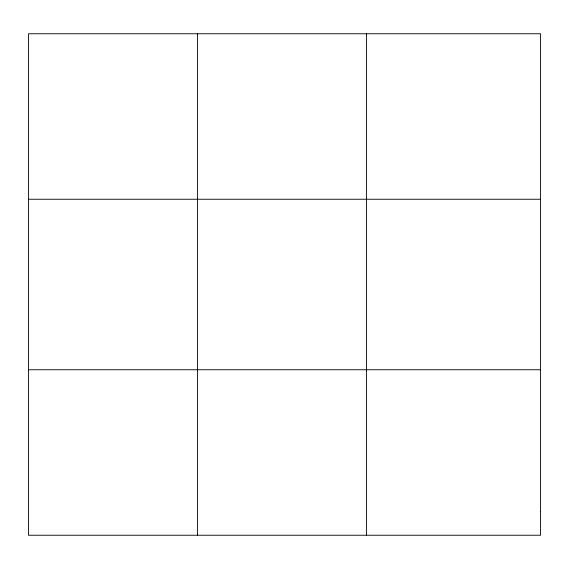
<?xml version="1.0" encoding="UTF-8"?>
<svg xmlns="http://www.w3.org/2000/svg" width="569" height="569" viewBox="0 0 569 569"><rect width="100%" height="100%" fill="white"/><g stroke="black" fill="none" stroke-linecap="round" stroke-linejoin="round"><path stroke-width="0.85" d="M197.443 33.763L197.443 535.237M366.436 33.763L366.436 535.237M28.45 199.25L540.55 199.25M28.45 369.75L540.55 369.75M540.55 511.595L540.55 535.237L28.45 535.237L28.45 33.763L540.55 33.763L540.55 511.595"/></g></svg>
